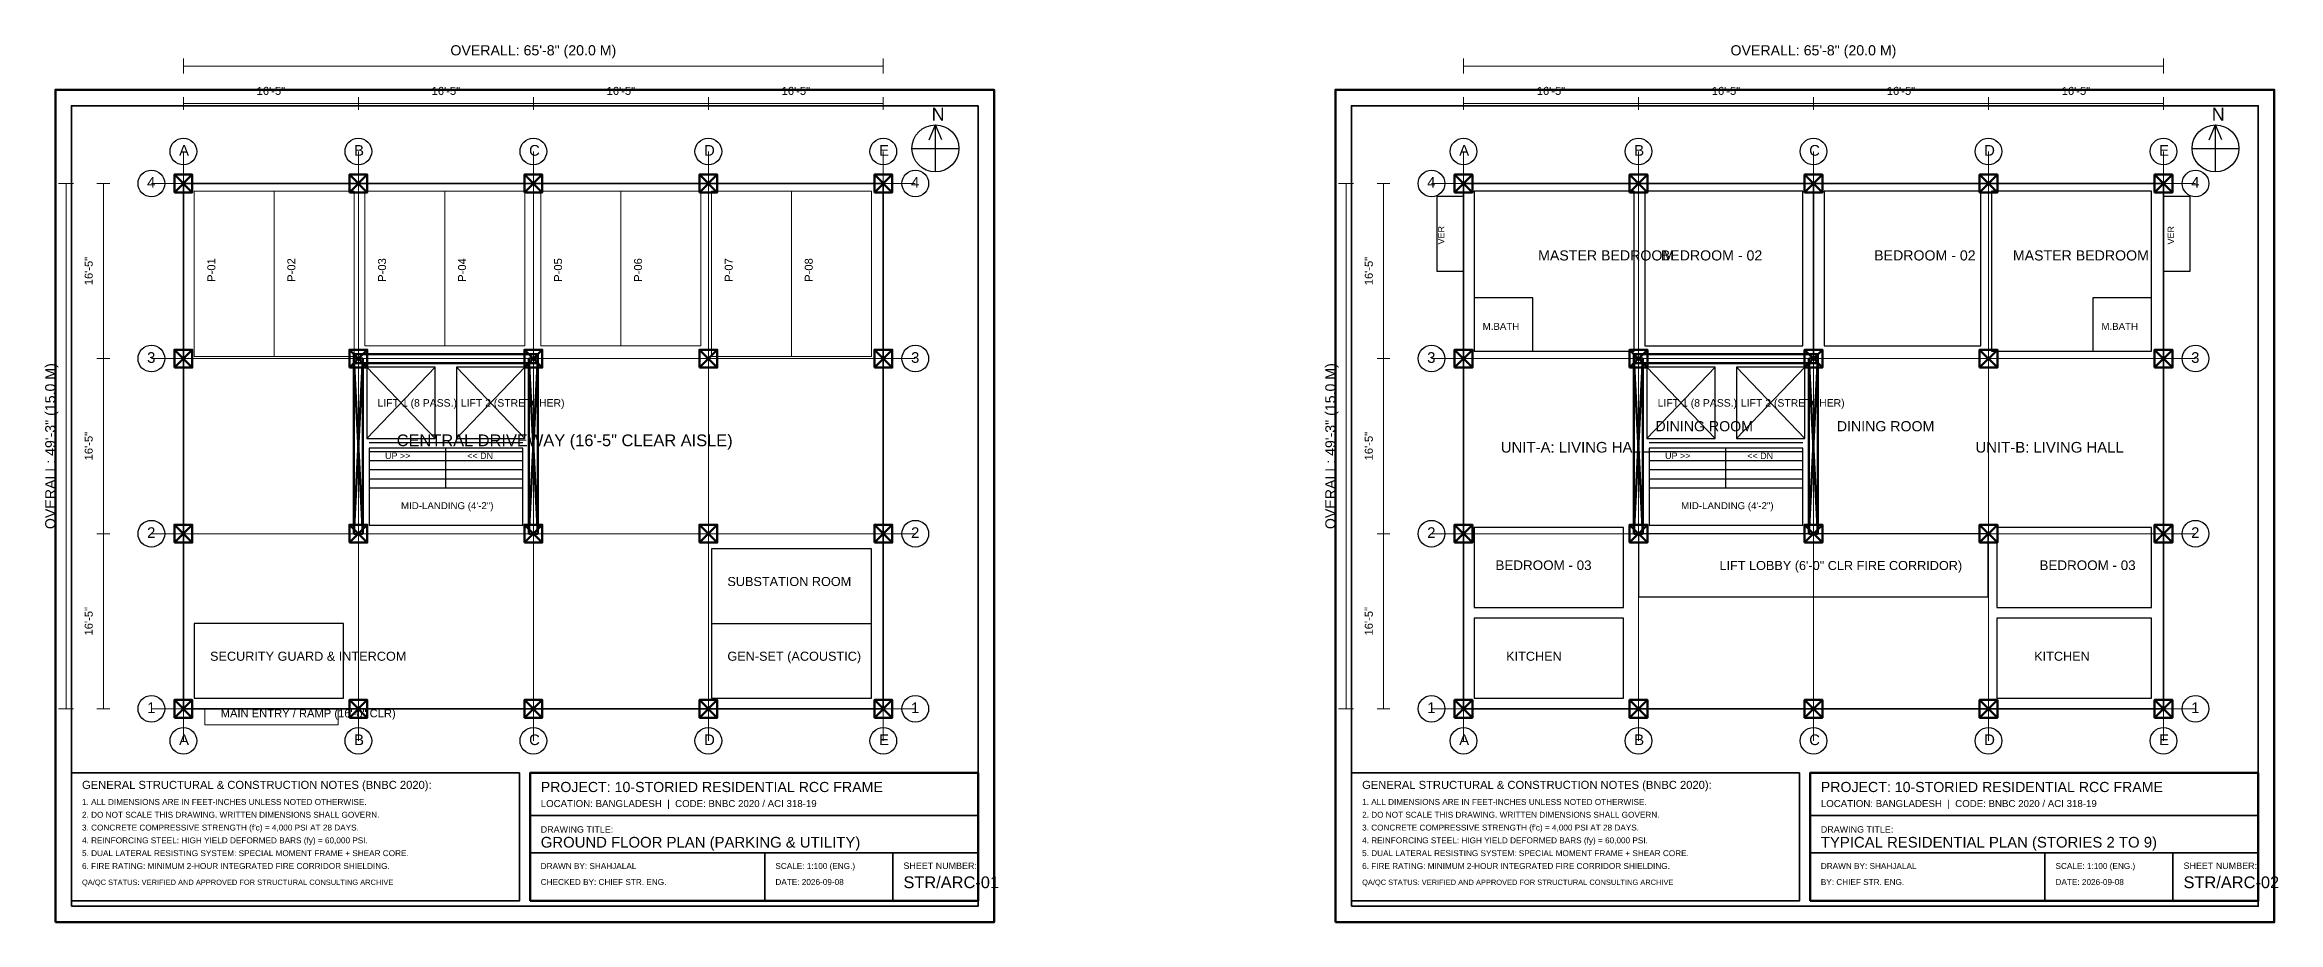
# Model space of a CAD drawing. Header units: inches. Extents: x -13 to 316, y -20 to 62.
# Drawn here: x -13 to 196.4, y -20 to 62.2 of the extents above; entities that cross this region are included whole.
import ezdxf
from ezdxf.enums import TextEntityAlignment as Align

# ---------------------------------------------------------------- set-up
doc = ezdxf.new("R2010")
doc.units = ezdxf.units.IN
doc.header["$MEASUREMENT"] = 0
for name, color, linetype, lineweight in [('A-DOOR', 30, 'Continuous', 20), ('A-LIFT', 6, 'Continuous', 30), ('A-PARK', 8, 'Continuous', 18), ('A-STAIR', 2, 'Continuous', 25), ('A-TEXT-MAIN', 7, 'Continuous', 20), ('A-WALL-EXT', 2, 'Continuous', 35), ('A-WALL-INT', 3, 'Continuous', 25), ('S-ANNO-REV', 1, 'Continuous', 25), ('S-ANNO-SYM', 4, 'Continuous', 30), ('S-ANNO-TEXT', 7, 'Continuous', 18), ('S-BORDER-EXT', 7, 'Continuous', 70), ('S-BORDER-INT', 7, 'Continuous', 35), ('S-COL', 4, 'Continuous', 50), ('S-DIM', 3, 'Continuous', 18), ('S-GRID', 8, 'Continuous', 15), ('S-GRID-BUBBLE', 7, 'Continuous', 25), ('S-SHEAR', 1, 'Continuous', 60), ('S-TEXT-TITLE', 4, 'Continuous', 40)]:
    doc.layers.add(name, color=color, linetype=linetype, lineweight=lineweight)
doc.layers.add('A-TEXT-TITLE', color=7, linetype='Continuous')
doc.styles.get("Standard").update_dxf_attribs({"font": 'arial.ttf'})

msp = doc.modelspace()

# ---------------------------------------------------------------- linework, layer by layer
at = {"layer": 'A-DOOR'}
msp.add_lwpolyline([(2, -1.5), (14.5, -1.5), (14.5, 0), (2, 0)], close=True, dxfattribs=at)
at = {"layer": 'A-LIFT'}
for p, q in [((17.2042, 25.3084), (23.6042, 32.0084)), ((17.2042, 32.0084), (23.6042, 25.3084)), ((25.6084, 25.3084), (32.0084, 32.0084)), ((25.6084, 32.0084), (32.0084, 25.3084)), ((137.2042, 25.3084), (143.6042, 32.0084)), ((137.2042, 32.0084), (143.6042, 25.3084)), ((145.6084, 25.3084), (152.0084, 32.0084)), ((145.6084, 32.0084), (152.0084, 25.3084))]:
    msp.add_line(p, q, dxfattribs=at)
for points in [[(17.2042, 25.3084), (23.6042, 25.3084), (23.6042, 32.0084), (17.2042, 32.0084)], [(25.6084, 25.3084), (32.0084, 25.3084), (32.0084, 32.0084), (25.6084, 32.0084)], [(137.2042, 25.3084), (143.6042, 25.3084), (143.6042, 32.0084), (137.2042, 32.0084)], [(145.6084, 25.3084), (152.0084, 25.3084), (152.0084, 32.0084), (145.6084, 32.0084)]]:
    msp.add_lwpolyline(points, close=True, dxfattribs=at)
at = {"layer": 'A-PARK'}
for points in [[(1, 33), (8.5, 33), (8.5, 48.5), (1, 48.5)], [(8.5, 33), (16, 33), (16, 48.5), (8.5, 48.5)], [(17, 34), (24.5, 34), (24.5, 48.5), (17, 48.5)], [(24.5, 34), (32, 34), (32, 48.5), (24.5, 48.5)], [(33.5, 34), (41, 34), (41, 48.5), (33.5, 48.5)], [(41, 34), (48.5, 34), (48.5, 48.5), (41, 48.5)], [(49.5, 33), (57, 33), (57, 48.5), (49.5, 48.5)], [(57, 33), (64.5, 33), (64.5, 48.5), (57, 48.5)]]:
    msp.add_lwpolyline(points, close=True, dxfattribs=at)
at = {"layer": 'A-STAIR'}
for p, q in [((17.4042, 24.9542), (24.6063, 24.9542)), ((17.4042, 24.1042), (24.6063, 24.1042)), ((17.4042, 23.2542), (24.6063, 23.2542)), ((24.6063, 24.9542), (31.8084, 24.9542)), ((24.6063, 20.7042), (24.6063, 24.4042)), ((24.6063, 24.1042), (31.8084, 24.1042)), ((24.6063, 23.2542), (31.8084, 23.2542)), ((137.4042, 24.9542), (144.6063, 24.9542)), ((137.4042, 24.1042), (144.6063, 24.1042)), ((137.4042, 23.2542), (144.6063, 23.2542)), ((144.6063, 24.9542), (151.8084, 24.9542)), ((144.6063, 20.7042), (144.6063, 24.4042)), ((144.6063, 24.1042), (151.8084, 24.1042)), ((144.6063, 23.2542), (151.8084, 23.2542)), ((17.4042, 22.4042), (24.6063, 22.4042)), ((17.4042, 21.5542), (24.6063, 21.5542)), ((24.6063, 22.4042), (31.8084, 22.4042)), ((24.6063, 21.5542), (31.8084, 21.5542)), ((137.4042, 22.4042), (144.6063, 22.4042)), ((137.4042, 21.5542), (144.6063, 21.5542)), ((144.6063, 22.4042), (151.8084, 22.4042)), ((144.6063, 21.5542), (151.8084, 21.5542)), ((17.4042, 20.7042), (31.8084, 20.7042)), ((137.4042, 20.7042), (151.8084, 20.7042))]:
    msp.add_line(p, q, dxfattribs=at)
for points in [[(17.4042, 17.2042), (31.8084, 17.2042), (31.8084, 24.4042), (17.4042, 24.4042)], [(137.4042, 17.2042), (151.8084, 17.2042), (151.8084, 24.4042), (137.4042, 24.4042)]]:
    msp.add_lwpolyline(points, close=True, dxfattribs=at)
at = {"layer": 'A-WALL-EXT'}
msp.add_line((152.8, 32.8), (152.8, 49.2126), dxfattribs=at)
for points in [[(0, 0), (65.6168, 0), (65.6168, 49.2126), (0, 49.2126)], [(120, 0), (185.6168, 0), (185.6168, 49.2126), (120, 49.2126)]]:
    msp.add_lwpolyline(points, close=True, dxfattribs=at)
at = {"layer": 'A-WALL-INT'}
msp.add_line((49.5, 8), (64.5, 8), dxfattribs=at)
for points in [[(121, 33.5), (136, 33.5), (136, 48.5), (121, 48.5)], [(137, 34), (151.8, 34), (151.8, 48.5), (137, 48.5)], [(153.8, 34), (168.5, 34), (168.5, 48.5), (153.8, 48.5)], [(169.5, 33.5), (184.5, 33.5), (184.5, 48.5), (169.5, 48.5)], [(117.5, 41), (120, 41), (120, 48), (117.5, 48)], [(185.6168, 41), (188.1168, 41), (188.1168, 48), (185.6168, 48)], [(121, 33.5), (126.5, 33.5), (126.5, 38.5), (121, 38.5)], [(179, 33.5), (184.5, 33.5), (184.5, 38.5), (179, 38.5)], [(121, 9.5), (135, 9.5), (135, 17), (121, 17)], [(170, 9.5), (184.5, 9.5), (184.5, 17), (170, 17)], [(49.5, 1), (64.5, 1), (64.5, 15), (49.5, 15)], [(136.4, 10.5), (169.2, 10.5), (169.2, 16.4), (136.4, 16.4)], [(121, 1), (135, 1), (135, 8.5), (121, 8.5)], [(170, 1), (184.5, 1), (184.5, 8.5), (170, 8.5)], [(1, 1), (15, 1), (15, 8), (1, 8)]]:
    msp.add_lwpolyline(points, close=True, dxfattribs=at)
at = {"layer": 'S-ANNO-SYM'}
for p, q in [((69.9, 53.3), (70.5, 54.7)), ((70.5, 50.3), (70.5, 54.7)), ((71.1, 53.3), (70.5, 54.7)), ((189.9, 53.3), (190.5, 54.7)), ((190.5, 50.3), (190.5, 54.7)), ((191.1, 53.3), (190.5, 54.7)), ((68.3, 52.5), (72.7, 52.5)), ((188.3, 52.5), (192.7, 52.5))]:
    msp.add_line(p, q, dxfattribs=at)
for centre in [(70.5, 52.5), (190.5, 52.5)]:
    msp.add_circle(centre, 2.2, dxfattribs=at)
at = {"layer": 'S-BORDER-EXT'}
for points in [[(-12, -20), (76, -20), (76, 58), (-12, 58)], [(108, -20), (196, -20), (196, 58), (108, 58)], [(32.5, -18), (74.5, -18), (74.5, -6), (32.5, -6)], [(152.5, -18), (194.5, -18), (194.5, -6), (152.5, -6)]]:
    msp.add_lwpolyline(points, close=True, dxfattribs=at)
at = {"layer": 'S-BORDER-INT'}
for p, q in [((32.5, -10), (74.5, -10)), ((152.5, -10), (194.5, -10)), ((32.5, -13.5), (74.5, -13.5)), ((54.5, -18), (54.5, -13.5)), ((66.5, -18), (66.5, -13.5)), ((152.5, -13.5), (194.5, -13.5)), ((174.5, -18), (174.5, -13.5)), ((186.5, -18), (186.5, -13.5))]:
    msp.add_line(p, q, dxfattribs=at)
for points in [[(-10.5, -18.5), (74.5, -18.5), (74.5, 56.5), (-10.5, 56.5)], [(109.5, -18.5), (194.5, -18.5), (194.5, 56.5), (109.5, 56.5)], [(-10.5, -18), (31.5, -18), (31.5, -6), (-10.5, -6)], [(109.5, -18), (151.5, -18), (151.5, -6), (109.5, -6)]]:
    msp.add_lwpolyline(points, close=True, dxfattribs=at)
at = {"layer": 'S-COL'}
for p, q in [((-0.835, 48.3776), (0.835, 50.0476)), ((-0.835, 50.0476), (0.835, 48.3776)), ((15.5692, 48.3776), (17.2392, 50.0476)), ((15.5692, 50.0476), (17.2392, 48.3776)), ((31.9734, 48.3776), (33.6434, 50.0476)), ((31.9734, 50.0476), (33.6434, 48.3776)), ((48.3776, 48.3776), (50.0476, 50.0476)), ((48.3776, 50.0476), (50.0476, 48.3776)), ((64.7818, 48.3776), (66.4518, 50.0476)), ((64.7818, 50.0476), (66.4518, 48.3776)), ((119.165, 48.3776), (120.835, 50.0476)), ((119.165, 50.0476), (120.835, 48.3776)), ((135.5692, 48.3776), (137.2392, 50.0476)), ((135.5692, 50.0476), (137.2392, 48.3776)), ((151.9734, 48.3776), (153.6434, 50.0476)), ((151.9734, 50.0476), (153.6434, 48.3776)), ((168.3776, 48.3776), (170.0476, 50.0476)), ((168.3776, 50.0476), (170.0476, 48.3776)), ((184.7818, 48.3776), (186.4518, 50.0476)), ((184.7818, 50.0476), (186.4518, 48.3776)), ((-0.835, 31.9734), (0.835, 33.6434)), ((-0.835, 33.6434), (0.835, 31.9734)), ((15.5692, 31.9734), (17.2392, 33.6434)), ((15.5692, 33.6434), (17.2392, 31.9734)), ((31.9734, 31.9734), (33.6434, 33.6434)), ((31.9734, 33.6434), (33.6434, 31.9734)), ((48.3776, 31.9734), (50.0476, 33.6434)), ((48.3776, 33.6434), (50.0476, 31.9734)), ((64.7818, 31.9734), (66.4518, 33.6434)), ((64.7818, 33.6434), (66.4518, 31.9734)), ((119.165, 31.9734), (120.835, 33.6434)), ((119.165, 33.6434), (120.835, 31.9734)), ((135.5692, 31.9734), (137.2392, 33.6434)), ((135.5692, 33.6434), (137.2392, 31.9734)), ((151.9734, 31.9734), (153.6434, 33.6434)), ((151.9734, 33.6434), (153.6434, 31.9734)), ((168.3776, 31.9734), (170.0476, 33.6434)), ((168.3776, 33.6434), (170.0476, 31.9734)), ((184.7818, 31.9734), (186.4518, 33.6434)), ((184.7818, 33.6434), (186.4518, 31.9734)), ((-0.835, 15.5692), (0.835, 17.2392)), ((-0.835, 17.2392), (0.835, 15.5692)), ((15.5692, 15.5692), (17.2392, 17.2392)), ((15.5692, 17.2392), (17.2392, 15.5692)), ((31.9734, 15.5692), (33.6434, 17.2392)), ((31.9734, 17.2392), (33.6434, 15.5692)), ((48.3776, 15.5692), (50.0476, 17.2392)), ((48.3776, 17.2392), (50.0476, 15.5692)), ((64.7818, 15.5692), (66.4518, 17.2392)), ((64.7818, 17.2392), (66.4518, 15.5692)), ((119.165, 15.5692), (120.835, 17.2392)), ((119.165, 17.2392), (120.835, 15.5692)), ((135.5692, 15.5692), (137.2392, 17.2392)), ((135.5692, 17.2392), (137.2392, 15.5692)), ((151.9734, 15.5692), (153.6434, 17.2392)), ((151.9734, 17.2392), (153.6434, 15.5692)), ((168.3776, 15.5692), (170.0476, 17.2392)), ((168.3776, 17.2392), (170.0476, 15.5692)), ((184.7818, 15.5692), (186.4518, 17.2392)), ((184.7818, 17.2392), (186.4518, 15.5692)), ((-0.835, -0.835), (0.835, 0.835)), ((-0.835, 0.835), (0.835, -0.835)), ((15.5692, -0.835), (17.2392, 0.835)), ((15.5692, 0.835), (17.2392, -0.835)), ((31.9734, -0.835), (33.6434, 0.835)), ((31.9734, 0.835), (33.6434, -0.835)), ((48.3776, -0.835), (50.0476, 0.835)), ((48.3776, 0.835), (50.0476, -0.835)), ((64.7818, -0.835), (66.4518, 0.835)), ((64.7818, 0.835), (66.4518, -0.835)), ((119.165, -0.835), (120.835, 0.835)), ((119.165, 0.835), (120.835, -0.835)), ((135.5692, -0.835), (137.2392, 0.835)), ((135.5692, 0.835), (137.2392, -0.835)), ((151.9734, -0.835), (153.6434, 0.835)), ((151.9734, 0.835), (153.6434, -0.835)), ((168.3776, -0.835), (170.0476, 0.835)), ((168.3776, 0.835), (170.0476, -0.835)), ((184.7818, -0.835), (186.4518, 0.835)), ((184.7818, 0.835), (186.4518, -0.835))]:
    msp.add_line(p, q, dxfattribs=at)
for points in [[(-0.835, 48.3776), (0.835, 48.3776), (0.835, 50.0476), (-0.835, 50.0476)], [(15.5692, 48.3776), (17.2392, 48.3776), (17.2392, 50.0476), (15.5692, 50.0476)], [(31.9734, 48.3776), (33.6434, 48.3776), (33.6434, 50.0476), (31.9734, 50.0476)], [(48.3776, 48.3776), (50.0476, 48.3776), (50.0476, 50.0476), (48.3776, 50.0476)], [(64.7818, 48.3776), (66.4518, 48.3776), (66.4518, 50.0476), (64.7818, 50.0476)], [(119.165, 48.3776), (120.835, 48.3776), (120.835, 50.0476), (119.165, 50.0476)], [(135.5692, 48.3776), (137.2392, 48.3776), (137.2392, 50.0476), (135.5692, 50.0476)], [(151.9734, 48.3776), (153.6434, 48.3776), (153.6434, 50.0476), (151.9734, 50.0476)], [(168.3776, 48.3776), (170.0476, 48.3776), (170.0476, 50.0476), (168.3776, 50.0476)], [(184.7818, 48.3776), (186.4518, 48.3776), (186.4518, 50.0476), (184.7818, 50.0476)], [(-0.835, 31.9734), (0.835, 31.9734), (0.835, 33.6434), (-0.835, 33.6434)], [(15.5692, 31.9734), (17.2392, 31.9734), (17.2392, 33.6434), (15.5692, 33.6434)], [(31.9734, 31.9734), (33.6434, 31.9734), (33.6434, 33.6434), (31.9734, 33.6434)], [(48.3776, 31.9734), (50.0476, 31.9734), (50.0476, 33.6434), (48.3776, 33.6434)], [(64.7818, 31.9734), (66.4518, 31.9734), (66.4518, 33.6434), (64.7818, 33.6434)], [(119.165, 31.9734), (120.835, 31.9734), (120.835, 33.6434), (119.165, 33.6434)], [(135.5692, 31.9734), (137.2392, 31.9734), (137.2392, 33.6434), (135.5692, 33.6434)], [(151.9734, 31.9734), (153.6434, 31.9734), (153.6434, 33.6434), (151.9734, 33.6434)], [(168.3776, 31.9734), (170.0476, 31.9734), (170.0476, 33.6434), (168.3776, 33.6434)], [(184.7818, 31.9734), (186.4518, 31.9734), (186.4518, 33.6434), (184.7818, 33.6434)], [(-0.835, 15.5692), (0.835, 15.5692), (0.835, 17.2392), (-0.835, 17.2392)], [(15.5692, 15.5692), (17.2392, 15.5692), (17.2392, 17.2392), (15.5692, 17.2392)], [(31.9734, 15.5692), (33.6434, 15.5692), (33.6434, 17.2392), (31.9734, 17.2392)], [(48.3776, 15.5692), (50.0476, 15.5692), (50.0476, 17.2392), (48.3776, 17.2392)], [(64.7818, 15.5692), (66.4518, 15.5692), (66.4518, 17.2392), (64.7818, 17.2392)], [(119.165, 15.5692), (120.835, 15.5692), (120.835, 17.2392), (119.165, 17.2392)], [(135.5692, 15.5692), (137.2392, 15.5692), (137.2392, 17.2392), (135.5692, 17.2392)], [(151.9734, 15.5692), (153.6434, 15.5692), (153.6434, 17.2392), (151.9734, 17.2392)], [(168.3776, 15.5692), (170.0476, 15.5692), (170.0476, 17.2392), (168.3776, 17.2392)], [(184.7818, 15.5692), (186.4518, 15.5692), (186.4518, 17.2392), (184.7818, 17.2392)], [(-0.835, -0.835), (0.835, -0.835), (0.835, 0.835), (-0.835, 0.835)], [(15.5692, -0.835), (17.2392, -0.835), (17.2392, 0.835), (15.5692, 0.835)], [(31.9734, -0.835), (33.6434, -0.835), (33.6434, 0.835), (31.9734, 0.835)], [(48.3776, -0.835), (50.0476, -0.835), (50.0476, 0.835), (48.3776, 0.835)], [(64.7818, -0.835), (66.4518, -0.835), (66.4518, 0.835), (64.7818, 0.835)], [(119.165, -0.835), (120.835, -0.835), (120.835, 0.835), (119.165, 0.835)], [(135.5692, -0.835), (137.2392, -0.835), (137.2392, 0.835), (135.5692, 0.835)], [(151.9734, -0.835), (153.6434, -0.835), (153.6434, 0.835), (151.9734, 0.835)], [(168.3776, -0.835), (170.0476, -0.835), (170.0476, 0.835), (168.3776, 0.835)], [(184.7818, -0.835), (186.4518, -0.835), (186.4518, 0.835), (184.7818, 0.835)]]:
    msp.add_lwpolyline(points, close=True, dxfattribs=at)
at = {"layer": 'S-DIM'}
for p, q in [((0, 59.5126), (0, 60.9126)), ((65.6168, 59.5126), (65.6168, 60.9126)), ((120, 59.5126), (120, 60.9126)), ((185.6168, 59.5126), (185.6168, 60.9126)), ((0, 60.2126), (65.6168, 60.2126)), ((120, 60.2126), (185.6168, 60.2126)), ((0, 56.1126), (0, 57.3126)), ((0, 56.7126), (16.4042, 56.7126)), ((16.4042, 56.1126), (16.4042, 57.3126)), ((16.4042, 56.1126), (16.4042, 57.3126)), ((16.4042, 56.7126), (32.8084, 56.7126)), ((32.8084, 56.1126), (32.8084, 57.3126)), ((32.8084, 56.1126), (32.8084, 57.3126)), ((32.8084, 56.7126), (49.2126, 56.7126)), ((49.2126, 56.1126), (49.2126, 57.3126)), ((49.2126, 56.1126), (49.2126, 57.3126)), ((49.2126, 56.7126), (65.6168, 56.7126)), ((65.6168, 56.1126), (65.6168, 57.3126)), ((120, 56.1126), (120, 57.3126)), ((120, 56.7126), (136.4042, 56.7126)), ((136.4042, 56.1126), (136.4042, 57.3126)), ((136.4042, 56.1126), (136.4042, 57.3126)), ((136.4042, 56.7126), (152.8084, 56.7126)), ((152.8084, 56.1126), (152.8084, 57.3126)), ((152.8084, 56.1126), (152.8084, 57.3126)), ((152.8084, 56.7126), (169.2126, 56.7126)), ((169.2126, 56.1126), (169.2126, 57.3126)), ((169.2126, 56.1126), (169.2126, 57.3126)), ((169.2126, 56.7126), (185.6168, 56.7126)), ((185.6168, 56.1126), (185.6168, 57.3126)), ((-11.7, 49.2126), (-10.3, 49.2126)), ((-11, 0), (-11, 49.2126)), ((-8.1, 49.2126), (-6.9, 49.2126)), ((-7.5, 32.8084), (-7.5, 49.2126)), ((108.3, 49.2126), (109.7, 49.2126)), ((109, 0), (109, 49.2126)), ((111.9, 49.2126), (113.1, 49.2126)), ((112.5, 32.8084), (112.5, 49.2126)), ((-8.1, 32.8084), (-6.9, 32.8084)), ((-8.1, 32.8084), (-6.9, 32.8084)), ((-7.5, 16.4042), (-7.5, 32.8084)), ((111.9, 32.8084), (113.1, 32.8084)), ((111.9, 32.8084), (113.1, 32.8084)), ((112.5, 16.4042), (112.5, 32.8084)), ((-8.1, 16.4042), (-6.9, 16.4042)), ((-8.1, 16.4042), (-6.9, 16.4042)), ((-7.5, 0), (-7.5, 16.4042)), ((111.9, 16.4042), (113.1, 16.4042)), ((111.9, 16.4042), (113.1, 16.4042)), ((112.5, 0), (112.5, 16.4042)), ((-11.7, 0), (-10.3, 0)), ((-8.1, 0), (-6.9, 0)), ((108.3, 0), (109.7, 0)), ((111.9, 0), (113.1, 0))]:
    msp.add_line(p, q, dxfattribs=at)
at = {"layer": 'S-GRID'}
for p, q in [((0, -3), (0, 52.2126)), ((16.4042, -3), (16.4042, 52.2126)), ((32.8084, -3), (32.8084, 52.2126)), ((49.2126, -3), (49.2126, 52.2126)), ((65.6168, -3), (65.6168, 52.2126)), ((120, -3), (120, 52.2126)), ((136.4042, -3), (136.4042, 52.2126)), ((152.8084, -3), (152.8084, 52.2126)), ((169.2126, -3), (169.2126, 52.2126)), ((185.6168, -3), (185.6168, 52.2126)), ((-3, 49.2126), (68.6168, 49.2126)), ((117, 49.2126), (188.6168, 49.2126)), ((-3, 32.8084), (68.6168, 32.8084)), ((117, 32.8084), (188.6168, 32.8084)), ((-3, 16.4042), (68.6168, 16.4042)), ((117, 16.4042), (188.6168, 16.4042)), ((-3, 0), (68.6168, 0)), ((117, 0), (188.6168, 0))]:
    msp.add_line(p, q, dxfattribs=at)
at = {"layer": 'S-GRID-BUBBLE'}
for centre in [(0, 52.2126), (16.4042, 52.2126), (32.8084, 52.2126), (49.2126, 52.2126), (65.6168, 52.2126), (120, 52.2126), (136.4042, 52.2126), (152.8084, 52.2126), (169.2126, 52.2126), (185.6168, 52.2126), (-3, 49.2126), (68.6168, 49.2126), (117, 49.2126), (188.6168, 49.2126), (-3, 32.8084), (68.6168, 32.8084), (117, 32.8084), (188.6168, 32.8084), (-3, 16.4042), (68.6168, 16.4042), (117, 16.4042), (188.6168, 16.4042), (-3, 0), (68.6168, 0), (117, 0), (188.6168, 0), (0, -3), (16.4042, -3), (32.8084, -3), (49.2126, -3), (65.6168, -3), (120, -3), (136.4042, -3), (152.8084, -3), (169.2126, -3), (185.6168, -3)]:
    msp.add_circle(centre, 1.25, dxfattribs=at)
at = {"layer": 'S-SHEAR'}
for p, q in [((15.9842, 16.4042), (16.8242, 32.8084)), ((15.9842, 32.8084), (16.8242, 16.4042)), ((32.3884, 16.4042), (33.2284, 32.8084)), ((32.3884, 32.8084), (33.2284, 16.4042)), ((135.9842, 16.4042), (136.8242, 32.8084)), ((135.9842, 32.8084), (136.8242, 16.4042)), ((152.3884, 16.4042), (153.2284, 32.8084)), ((152.3884, 32.8084), (153.2284, 16.4042))]:
    msp.add_line(p, q, dxfattribs=at)
for points in [[(15.9842, 32.3884), (33.2284, 32.3884), (33.2284, 33.2284), (15.9842, 33.2284)], [(15.9842, 16.4042), (16.8242, 16.4042), (16.8242, 32.8084), (15.9842, 32.8084)], [(32.3884, 16.4042), (33.2284, 16.4042), (33.2284, 32.8084), (32.3884, 32.8084)], [(135.9842, 32.3884), (153.2284, 32.3884), (153.2284, 33.2284), (135.9842, 33.2284)], [(135.9842, 16.4042), (136.8242, 16.4042), (136.8242, 32.8084), (135.9842, 32.8084)], [(152.3884, 16.4042), (153.2284, 16.4042), (153.2284, 32.8084), (152.3884, 32.8084)]]:
    msp.add_lwpolyline(points, close=True, dxfattribs=at)

# ---------------------------------------------------------------- texts
at = {"layer": 'A-PARK'}
for s, p in [('P-01', (3, 40)), ('P-02', (10.5, 40)), ('P-03', (19, 40)), ('P-04', (26.5, 40)), ('P-05', (35.5, 40)), ('P-06', (43, 40)), ('P-07', (51.5, 40)), ('P-08', (59, 40))]:
    msp.add_text(s, height=0.75, rotation=90, dxfattribs=at).set_placement(p)
at = {"layer": 'A-STAIR'}
for s, p in [('UP >>', (18.9042, 23.4042)), ('<< DN', (26.6063, 23.4042)), ('UP >>', (138.9042, 23.4042)), ('<< DN', (146.6063, 23.4042))]:
    msp.add_text(s, height=0.6, dxfattribs=at).set_placement(p)
at = {"layer": 'A-TEXT-MAIN'}
for p in [(118.2, 43.5), (186.6168, 43.5)]:
    msp.add_text('VER', height=0.6, rotation=90, dxfattribs=at).set_placement(p)
for s, height, p in [('MASTER BEDROOM', 0.95, (127, 42)), ('BEDROOM - 02', 0.95, (138.5, 42)), ('BEDROOM - 02', 0.95, (158.5, 42)), ('MASTER BEDROOM', 0.95, (171.5, 42)), ('M.BATH', 0.65, (121.8, 35.5)), ('M.BATH', 0.65, (179.8, 35.5)), ('LIFT 1 (8 PASS.)', 0.7, (18.2042, 28.3084)), ('LIFT 2 (STRETCHER)', 0.7, (26.0084, 28.3084)), ('LIFT 1 (8 PASS.)', 0.7, (138.2042, 28.3084)), ('LIFT 2 (STRETCHER)', 0.7, (146.0084, 28.3084)), ('DINING ROOM', 0.95, (138, 26)), ('DINING ROOM', 0.95, (155, 26)), ('UNIT-A: LIVING HALL', 1, (123.5, 24)), ('UNIT-B: LIVING HALL', 1, (168, 24)), ('MID-LANDING (4\'-2")', 0.65, (20.4042, 18.7042)), ('MID-LANDING (4\'-2")', 0.65, (140.4042, 18.7042)), ('BEDROOM - 03', 0.9, (123, 13)), ('LIFT LOBBY (6\'-0" CLR FIRE CORRIDOR)', 0.85, (144, 13)), ('BEDROOM - 03', 0.9, (174, 13)), ('SUBSTATION ROOM', 0.85, (51, 11.5)), ('SECURITY GUARD & INTERCOM', 0.85, (2.5, 4.5)), ('GEN-SET (ACOUSTIC)', 0.85, (51, 4.5)), ('KITCHEN', 0.85, (124, 4.5)), ('KITCHEN', 0.85, (173.5, 4.5)), ('MAIN ENTRY / RAMP (16\'-0" CLR)', 0.75, (3.5, -0.8))]:
    msp.add_text(s, height=height, dxfattribs=at).set_placement(p)
at = {"layer": 'A-TEXT-TITLE'}
msp.add_text('CENTRAL DRIVEWAY (16\'-5" CLEAR AISLE)', height=1.1, dxfattribs=at).set_placement((20, 24.6))
at = {"layer": 'S-ANNO-REV'}
for p in [(-9.5, -16.5), (110.5, -16.5)]:
    msp.add_text('QA/QC STATUS: VERIFIED AND APPROVED FOR STRUCTURAL CONSULTING ARCHIVE', height=0.5, dxfattribs=at).set_placement(p)
at = {"layer": 'S-ANNO-SYM'}
for p in [(70.15, 55.1), (190.15, 55.1)]:
    msp.add_text('N', height=1.2, dxfattribs=at).set_placement(p)
at = {"layer": 'S-ANNO-TEXT'}
for s, height, p in [('2. DO NOT SCALE THIS DRAWING. WRITTEN DIMENSIONS SHALL GOVERN.', 0.55, (-9.5, -10.2)), ('1. ALL DIMENSIONS ARE IN FEET-INCHES UNLESS NOTED OTHERWISE.', 0.55, (-9.5, -9)), ('LOCATION: BANGLADESH  |  CODE: BNBC 2020 / ACI 318-19', 0.65, (33.5, -9.2)), ('2. DO NOT SCALE THIS DRAWING. WRITTEN DIMENSIONS SHALL GOVERN.', 0.55, (110.5, -10.2)), ('1. ALL DIMENSIONS ARE IN FEET-INCHES UNLESS NOTED OTHERWISE.', 0.55, (110.5, -9)), ('LOCATION: BANGLADESH  |  CODE: BNBC 2020 / ACI 318-19', 0.65, (153.5, -9.2)), ('4. REINFORCING STEEL: HIGH YIELD DEFORMED BARS (fy) = 60,000 PSI.', 0.55, (-9.5, -12.6)), ("3. CONCRETE COMPRESSIVE STRENGTH (f'c) = 4,000 PSI AT 28 DAYS.", 0.55, (-9.5, -11.4)), ('DRAWING TITLE:', 0.6, (33.5, -11.6)), ('4. REINFORCING STEEL: HIGH YIELD DEFORMED BARS (fy) = 60,000 PSI.', 0.55, (110.5, -12.6)), ("3. CONCRETE COMPRESSIVE STRENGTH (f'c) = 4,000 PSI AT 28 DAYS.", 0.55, (110.5, -11.4)), ('DRAWING TITLE:', 0.6, (153.5, -11.6)), ('5. DUAL LATERAL RESISTING SYSTEM: SPECIAL MOMENT FRAME + SHEAR CORE.', 0.55, (-9.5, -13.8)), ('6. FIRE RATING: MINIMUM 2-HOUR INTEGRATED FIRE CORRIDOR SHIELDING.', 0.55, (-9.5, -15)), ('DRAWN BY: SHAHJALAL', 0.55, (33.5, -15)), ('SCALE: 1:100 (ENG.)', 0.55, (55.5, -15)), ('SHEET NUMBER:', 0.6, (67.5, -15)), ('5. DUAL LATERAL RESISTING SYSTEM: SPECIAL MOMENT FRAME + SHEAR CORE.', 0.55, (110.5, -13.8)), ('6. FIRE RATING: MINIMUM 2-HOUR INTEGRATED FIRE CORRIDOR SHIELDING.', 0.55, (110.5, -15)), ('DRAWN BY: SHAHJALAL', 0.55, (153.5, -15)), ('SCALE: 1:100 (ENG.)', 0.55, (175.5, -15)), ('SHEET NUMBER:', 0.6, (187.5, -15)), ('CHECKED BY: CHIEF STR. ENG.', 0.55, (33.5, -16.5)), ('DATE: 2026-09-08', 0.55, (55.5, -16.5)), ('BY: CHIEF STR. ENG.', 0.55, (153.5, -16.5)), ('DATE: 2026-09-08', 0.55, (175.5, -16.5))]:
    msp.add_text(s, height=height, dxfattribs=at).set_placement(p)
at = {"layer": 'S-DIM'}
for s, height, p in [('OVERALL: 65\'-8" (20.0 M)', 0.95, (32.8084, 61.2126)), ('OVERALL: 65\'-8" (20.0 M)', 0.95, (152.8084, 61.2126)), ('16\'-5"', 0.75, (8.2021, 57.5126)), ('16\'-5"', 0.75, (24.6063, 57.5126)), ('16\'-5"', 0.75, (41.0105, 57.5126)), ('16\'-5"', 0.75, (57.4147, 57.5126)), ('16\'-5"', 0.75, (128.2021, 57.5126)), ('16\'-5"', 0.75, (144.6063, 57.5126)), ('16\'-5"', 0.75, (161.0105, 57.5126)), ('16\'-5"', 0.75, (177.4147, 57.5126))]:
    msp.add_text(s, height=height, dxfattribs=at).set_placement(p, align=Align.CENTER)
for s, height, p in [('16\'-5"', 0.75, (-8.5, 41.0105)), ('16\'-5"', 0.75, (111.5, 41.0105)), ('OVERALL: 49\'-3" (15.0 M)', 0.95, (-12, 24.6063)), ('OVERALL: 49\'-3" (15.0 M)', 0.95, (108, 24.6063)), ('16\'-5"', 0.75, (-8.5, 24.6063)), ('16\'-5"', 0.75, (111.5, 24.6063)), ('16\'-5"', 0.75, (-8.5, 8.2021)), ('16\'-5"', 0.75, (111.5, 8.2021))]:
    msp.add_text(s, height=height, rotation=90, dxfattribs=at).set_placement(p, align=Align.CENTER)
at = {"layer": 'S-TEXT-TITLE'}
for s, height, p in [('A', 1, (-0.4, 51.8126)), ('B', 1, (16.0042, 51.8126)), ('C', 1, (32.4084, 51.8126)), ('D', 1, (48.8126, 51.8126)), ('E', 1, (65.2168, 51.8126)), ('A', 1, (119.6, 51.8126)), ('B', 1, (136.0042, 51.8126)), ('C', 1, (152.4084, 51.8126)), ('D', 1, (168.8126, 51.8126)), ('E', 1, (185.2168, 51.8126)), ('4', 1, (-3.4, 48.8126)), ('4', 1, (68.2168, 48.8126)), ('4', 1, (116.6, 48.8126)), ('4', 1, (188.2168, 48.8126)), ('3', 1, (-3.4, 32.4084)), ('3', 1, (68.2168, 32.4084)), ('3', 1, (116.6, 32.4084)), ('3', 1, (188.2168, 32.4084)), ('2', 1, (-3.4, 16.0042)), ('2', 1, (68.2168, 16.0042)), ('2', 1, (116.6, 16.0042)), ('2', 1, (188.2168, 16.0042)), ('1', 1, (-3.4, -0.4)), ('1', 1, (68.2168, -0.4)), ('1', 1, (116.6, -0.4)), ('1', 1, (188.2168, -0.4)), ('A', 1, (-0.4, -3.4)), ('B', 1, (16.0042, -3.4)), ('C', 1, (32.4084, -3.4)), ('D', 1, (48.8126, -3.4)), ('E', 1, (65.2168, -3.4)), ('A', 1, (119.6, -3.4)), ('B', 1, (136.0042, -3.4)), ('C', 1, (152.4084, -3.4)), ('D', 1, (168.8126, -3.4)), ('E', 1, (185.2168, -3.4)), ('GENERAL STRUCTURAL & CONSTRUCTION NOTES (BNBC 2020):', 0.75, (-9.5, -7.5)), ('PROJECT: 10-STORIED RESIDENTIAL RCC FRAME', 0.95, (33.5, -7.8)), ('GENERAL STRUCTURAL & CONSTRUCTION NOTES (BNBC 2020):', 0.75, (110.5, -7.5)), ('PROJECT: 10-STORIED RESIDENTIAL RCC FRAME', 0.95, (153.5, -7.8)), ('GROUND FLOOR PLAN (PARKING & UTILITY)', 1, (33.5, -13)), ('TYPICAL RESIDENTIAL PLAN (STORIES 2 TO 9)', 1, (153.5, -13)), ('STR/ARC-01', 1.1, (67.5, -16.8)), ('STR/ARC-02', 1.1, (187.5, -16.8))]:
    msp.add_text(s, height=height, dxfattribs=at).set_placement(p)

doc.saveas('drawing.dxf')
